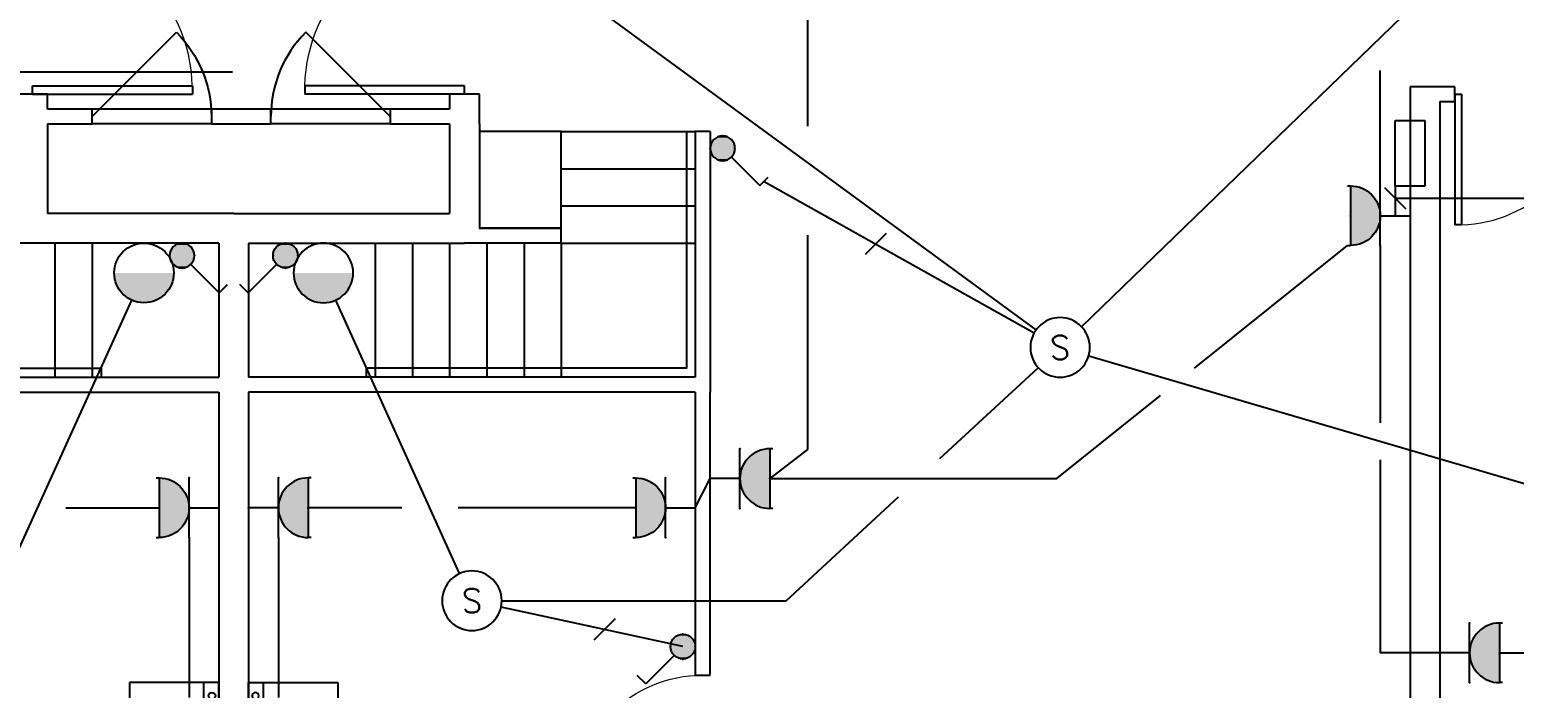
# Model space of a CAD drawing. Extents: x 4483434 to 4539506, y -104156 to -74067.
# Drawn here: x 4521208 to 4531178, y -93196 to -88775 of the extents above; entities that cross this region are included whole.
import ezdxf
from ezdxf.enums import TextEntityAlignment as Align

# ---------------------------------------------------------------- set-up
doc = ezdxf.new("R2010")
doc.units = 0
doc.header["$LTSCALE"] = 1000
doc.header["$MEASUREMENT"] = 0
for name, color, linetype in [('EQUIP-动力', 3, 'Continuous'), ('EQUIP-照明', 3, 'Continuous'), ('TEL_TEXT', 7, 'Continuous'), ('图层1', 7, 'Continuous'), ('图层7', 7, 'Continuous')]:
    doc.layers.add(name, color=color, linetype=linetype)
doc.styles.add('_TEL_ATTDEF', font='simplex.shx', dxfattribs={"width": 0.8, "height": 3, "bigfont": 'hztxt.shx'})
doc.styles.add('_TEL_DIM', font='SIMPLEX', dxfattribs={"width": 0.8, "height": 3.5, "bigfont": 'HZTXT'})
doc.styles.get("Standard").update_dxf_attribs({"font": 'gbenor.shx', "bigfont": 'gbcbig.shx'})

# ---------------------------------------------------------------- blocks, each defined once
blk = doc.blocks.new('XI-YI-JI')
for p, q in [((-311.7, 338.2), (-311.7, -261.8)), ((288.3, 338.2), (-311.7, 338.2)), ((288.3, -261.8), (288.3, 338.2)), ((-311.7, -161.8), (288.3, -161.8)), ((-311.7, -261.8), (288.3, -261.8))]:
    blk.add_line(p, q)
for centre in [(-230.1, -218.9), (-160.4, -218.9), (199.6, -215.6)]:
    blk.add_circle(centre, 23.1)
blk = doc.blocks.new('A$C561A04EA')
at = {"xscale": -1}
blk.add_blockref('XI-YI-JI', (-11.7, -338.2), dxfattribs=at)
blk = doc.blocks.new('$equip$00001838')
blk.add_circle((0, 0), 0.5)
at = {"color": 7, "style": '_TEL_DIM'}
blk.add_attdef('$TEXT$', text='', height=0.4, dxfattribs=at).set_placement((0, 0), align=Align.MIDDLE_CENTER)
at = {"color": 7, "style": '_TEL_DIM', "flags": 1}
blk.add_attdef('A', text='', height=0.00002, dxfattribs=at).set_placement((0, 0), align=Align.MIDDLE_CENTER)
blk = doc.blocks.new('$equip$00001962')
for p, q in [((0.147, 0.356), (0.625, 0.833)), ((0.625, 0.833), (0.766, 0.692))]:
    blk.add_line(p, q)
blk.add_circle((0, 0.208), 0.208)
for p in [(0, 0.417), (-0.208, 0.208), (0, 0), (0.208, 0.208)]:
    blk.add_point(p)
for points in [[(-0.18, 0.313), (0.18, 0.313), (-0.208, 0.208), (0.208, 0.208)], [(-0.104, 0.389), (0.104, 0.389), (-0.18, 0.313), (0.18, 0.313)], [(0, 0.417), (0, 0.417), (-0.104, 0.389), (0.104, 0.389)], [(-0.18, 0.104), (0.18, 0.104), (-0.208, 0.208), (0.208, 0.208)], [(-0.104, 0.028), (0.104, 0.028), (-0.18, 0.104), (0.18, 0.104)], [(0, 0), (0, 0), (-0.104, 0.028), (0.104, 0.028)]]:
    blk.add_solid(points)
at = {"layer": 'TEL_TEXT', "style": '_TEL_DIM', "flags": 1}
blk.add_attdef('A', text='', height=0.00002, dxfattribs=at).set_placement((0, 0), align=Align.MIDDLE_CENTER)
blk = doc.blocks.new('$equip$00001237')
for p, q in [((-0.5, 1.05), (-0.5, 1)), ((-0.5, 1), (0.5, 1)), ((0.5, 1.05), (0.5, 1)), ((0.5, 0.5), (-0.5, 0.5)), ((0, 0.5), (0, 0))]:
    blk.add_line(p, q)
blk.add_arc((0, 1), 0.5, 180, 0)
for p in [(0, 1), (-0.5, 0.5), (0.5, 0.5), (0, 0)]:
    blk.add_point(p)
for points in [[(0.433, 0.75), (-0.433, 0.75), (0.5, 1), (-0.5, 1)], [(0.25, 0.567), (-0.25, 0.567), (0.433, 0.75), (-0.433, 0.75)], [(0, 0.5), (0, 0.5), (0.25, 0.567), (-0.25, 0.567)]]:
    blk.add_solid(points)
at = {"flags": 9}
blk.add_attdef('A', (0, 0), '', height=0.00002, dxfattribs=at)
blk = doc.blocks.new('$equip$00001151')
blk.add_circle((0, 0.5), 0.5)
for points in [[(0.433, 0.25), (-0.433, 0.25), (0.5, 0.5), (-0.5, 0.5)], [(0.25, 0.067), (-0.25, 0.067), (0.433, 0.25), (-0.433, 0.25)], [(0, 0), (0, 0), (0.25, 0.067), (-0.25, 0.067)]]:
    blk.add_solid(points)
at = {"flags": 9}
blk.add_attdef('A', (0, 0), '', height=0.00002, dxfattribs=at)
blk = doc.blocks.new('$TCHSYS$DOOR2D')
for p, q in [((0.45, 0.975), (0.5, 0.975)), ((0.45, 0), (0.45, 0.975)), ((0.5, 0), (0.5, 0.975)), ((0.5, 0), (0.45, 0))]:
    blk.add_line(p, q)
at = {"lineweight": 13}
blk.add_arc((0.475, 0), 0.975, 91.4693, 180, dxfattribs=at)
blk = doc.blocks.new('$DorLib2D$00000114')
at = {"color": 0}
blk.add_line((0.5, 0), (-0.207, 0.707), dxfattribs=at)
blk.add_arc((0.5, 0), 1, 135, 180, dxfattribs=at)
blk = doc.blocks.new('$DorLib2D$00000001')
for p, q in [((0.45, 0.975), (0.5, 0.975)), ((0.45, 0), (0.45, 0.975)), ((0.5, 0), (0.5, 0.975)), ((0.5, 0), (0.45, 0))]:
    blk.add_line(p, q)
at = {"lineweight": 13}
blk.add_arc((0.475, 0), 0.975, 91.46928, 180, dxfattribs=at)

msp = doc.modelspace()

# ---------------------------------------------------------------- linework, layer by layer
at = {"color": 7}
for p, q in [((4521328, -89207.8), (4521128, -89207.8)), ((4521328, -89307.8), (4521328, -89207.8)), ((4524228, -89207.8), (4524028, -89207.8)), ((4524028, -89207.8), (4524028, -89307.8)), ((4524228, -89407.8), (4524228, -89207.8)), ((4530778, -89157.8), (4530478, -89157.8)), ((4530478, -89157.8), (4530478, -94007.8)), ((4530778, -89257.8), (4530778, -89157.8)), ((4521628, -89307.8), (4521328, -89307.8)), ((4521628, -89407.8), (4521628, -89307.8)), ((4522428, -89307.8), (4521628, -89307.8)), ((4522828, -89307.8), (4522428, -89307.8)), ((4522428, -89307.8), (4522428, -89407.8)), ((4522828, -89407.8), (4522828, -89307.8)), ((4523628, -89307.8), (4522828, -89307.8)), ((4524028, -89307.8), (4523628, -89307.8)), ((4523628, -89307.8), (4523628, -89407.8)), ((4530678, -89257.8), (4530778, -89257.8)), ((4530678, -89257.8), (4530678, -94007.8)), ((4521328, -89407.8), (4521628, -89407.8)), ((4521328, -89407.8), (4521328, -90007.8)), ((4522428, -89407.8), (4521628, -89407.8)), ((4522428, -89407.8), (4522828, -89407.8)), ((4523628, -89407.8), (4522828, -89407.8)), ((4523628, -89407.8), (4524028, -89407.8)), ((4524028, -89407.8), (4524028, -90007.8)), ((4524228, -89407.8), (4524228, -90107.8)), ((4524778, -89457.8), (4525678, -89457.8)), ((4525678, -89457.8), (4525678, -91107.8)), ((4525778, -89457.8), (4525678, -89457.8)), ((4525778, -89457.8), (4525778, -91207.8)), ((4524778, -89707.8), (4525678, -89707.8)), ((4522578, -90007.8), (4521328, -90007.8)), ((4522578, -90007.8), (4524028, -90007.8)), ((4524778, -89957.8), (4525678, -89957.8)), ((4524778, -90107.8), (4524228, -90107.8)), ((4524778, -90207.8), (4524778, -90107.8)), ((4522478, -90207.8), (4521128, -90207.8)), ((4521378, -90207.8), (4521378, -91107.8)), ((4521628, -90207.8), (4521628, -91107.8)), ((4522478, -90207.8), (4522478, -91107.8)), ((4522678, -90207.8), (4524128, -90207.8)), ((4522678, -90207.8), (4522678, -91107.8)), ((4523528, -90207.8), (4523528, -91107.8)), ((4523778, -90207.8), (4523778, -91107.8)), ((4524028, -90207.8), (4524028, -91107.8)), ((4524778, -90207.8), (4524128, -90207.8)), ((4524278, -90207.8), (4524278, -91107.8)), ((4524528, -90207.8), (4524528, -91107.8)), ((4524778, -90207.8), (4524778, -91107.8)), ((4524778, -90207.8), (4525678, -90207.8)), ((4519478, -91107.8), (4522478, -91107.8)), ((4525678, -91107.8), (4522678, -91107.8)), ((4519478, -91207.8), (4522478, -91207.8)), ((4522478, -91207.8), (4522478, -94007.8)), ((4525678, -91207.8), (4522678, -91207.8)), ((4522678, -91207.8), (4522678, -94007.8)), ((4525678, -91207.8), (4525678, -93107.8)), ((4525778, -93107.8), (4525778, -91207.8)), ((4525678, -93107.8), (4525778, -93107.8))]:
    msp.add_line(p, q, dxfattribs=at)
for points in [[(4519538, -89457.8), (4519538, -91047.8), (4521688, -91047.8), (4521688, -91107.8)], [(4525618, -89457.8), (4525618, -91047.8), (4523468, -91047.8), (4523468, -91107.8)]]:
    msp.add_lwpolyline(points, dxfattribs=at)
msp.add_lwpolyline([(4524778, -89457.8), (4524228, -89457.8), (4524228, -90107.8), (4524778, -90107.8)], close=True, dxfattribs=at)
at = {"layer": 'TEL_TEXT'}
msp.add_line((4520794.7, -89056.9), (4522570.6, -89056.9), dxfattribs=at)
at = {"layer": 'TEL_TEXT', "color": 0}
for p, q in [((4530307.3, -89835.1), (4530448.7, -89976.5)), ((4530378, -89905.8), (4532221.6, -89905.8)), ((4526960.5, -90143.1), (4526819.1, -90284.5)), ((4525138.8, -92730.5), (4524997.4, -92871.9))]:
    msp.add_line(p, q, dxfattribs=at)
at = {"layer": '图层1', "color": 4}
for p, q in [((4526431, -87807.8), (4526431, -89423)), ((4528271.7, -90768.7), (4531084.3, -88046.9)), ((4527966.6, -90789.7), (4525076.9, -88675.9)), ((4530278, -89823.3), (4530278, -89049.3)), ((4526139.6, -89793.4), (4527953.5, -90810)), ((4530378, -89825.4), (4530378, -90023.3)), ((4526431, -90154.4), (4526431, -91593.3)), ((4529029.8, -91047), (4530058, -90223.3)), ((4530278, -90223.3), (4530278, -91412.9)), ((4521060.6, -92425.6), (4521893, -90589.9)), ((4524095.4, -92425.6), (4523263, -90589.9)), ((4528319.9, -90964), (4532286.1, -92126.5)), ((4527321, -91653.1), (4527981.1, -91043.5)), ((4528104.9, -91788), (4528801.2, -91230.2)), ((4526431, -91593.3), (4526178, -91788)), ((4530278, -91663), (4530278, -92957.8)), ((4525678, -91983.6), (4525778, -91788)), ((4526178, -91788), (4528104.9, -91788)), ((4526287.2, -92607.8), (4527042.7, -91910.1)), ((4521449.8, -91983.6), (4522078, -91983.6)), ((4523706.2, -91983.6), (4523078, -91983.6)), ((4525278, -91983.6), (4524086, -91983.6)), ((4522278, -92183.6), (4522278, -93257.8)), ((4522878, -92183.6), (4522878, -93257.8)), ((4524378, -92607.8), (4526287.2, -92607.8)), ((4525594.7, -92915.7), (4524373.4, -92650.3)), ((4530678, -92957.8), (4530278, -92957.8)), ((4531078, -92957.8), (4532572.1, -92957.8))]:
    msp.add_line(p, q, dxfattribs=at)
at = {"layer": '图层7', "color": 3}
for p, q in [((4530378, -89825.4), (4530378, -89385.4)), ((4530378, -89385.4), (4530578, -89385.4)), ((4530578, -89385.4), (4530578, -89825.4)), ((4530578, -89825.4), (4530378, -89825.4))]:
    msp.add_line(p, q, dxfattribs=at)

# ---------------------------------------------------------------- block references
at = {"color": 7}
for name, p, xscale, yscale, zscale, rotation in [('$DorLib2D$00000001', (4521228, -88657.8), 1100, 1100, 200, 269.9999999999619), ('$DorLib2D$00000001', (4524128, -88657.8), 1100, -1100, 200, 270), ('$DorLib2D$00000114', (4522028, -89357.8), 800, -800, 100, 180), ('$DorLib2D$00000114', (4523228, -89357.8), -800, -800, 100, 180), ('$TCHSYS$DOOR2D', (4531228, -89207.8), 900, 900, 100, 180), ('$TCHSYS$DOOR2D', (4525728, -93557.8), 900, -900, 100, 269.999999999908)]:
    msp.add_blockref(name, p, dxfattribs=dict(at, xscale=xscale, yscale=yscale, zscale=zscale, rotation=rotation))
at = {"color": 7, "extrusion": (0, 0, -1), "zscale": -1, "rotation": 270}
msp.add_blockref('A$C561A04EA', (-4521878, -93457.8), dxfattribs=at)
at = {"color": 7, "rotation": 270}
msp.add_blockref('A$C561A04EA', (4523278, -93457.8), dxfattribs=at)
at = {"layer": 'EQUIP-动力', "color": 4, "yscale": 400, "zscale": 400}
for p, xscale, rotation in [((4530478, -90023.3), -400, 90), ((4525778, -91788), 400, 270), ((4522478, -91983.6), -400, 90), ((4522678, -91983.6), 400, 270), ((4525678, -91983.6), -400, 90), ((4530678, -92957.8), 400, 270)]:
    msp.add_blockref('$equip$00001237', p, dxfattribs=dict(at, xscale=xscale, rotation=rotation))
at = {"layer": 'EQUIP-照明', "color": 4, "yscale": 400, "zscale": 400, "rotation": 180}
for p, xscale in [((4525861.3, -89488.3), -400), ((4522230.7, -90207.8), -400), ((4522925.3, -90207.8), 400), ((4525594.7, -92832.3), 400)]:
    msp.add_blockref('$equip$00001962', p, dxfattribs=dict(at, xscale=xscale))
at = {"layer": 'EQUIP-照明', "color": 4, "yscale": 400, "zscale": 400}
for p, xscale in [((4521975.6, -90607.8), 400), ((4523180.4, -90607.8), -400)]:
    msp.add_blockref('$equip$00001151', p, dxfattribs=dict(at, xscale=xscale))
at = {"layer": 'EQUIP-照明', "color": 4}
ref = msp.add_blockref('$equip$00001838', (4528128, -90907.8), dxfattribs=dict(at, xscale=-400, yscale=400, zscale=400))
ref.add_attrib('$TEXT$', 'S', dxfattribs={"layer": '0', "color": 7, "height": 160, "style": '_TEL_ATTDEF'}).set_placement((4528128, -90907.8), align=Align.MIDDLE_CENTER)
ref = msp.add_blockref('$equip$00001838', (4524178, -92607.8), dxfattribs=dict(at, xscale=-400, yscale=400, zscale=400))
ref.add_attrib('$TEXT$', 'S', dxfattribs={"layer": '0', "color": 7, "height": 160, "style": '_TEL_ATTDEF'}).set_placement((4524178, -92607.8), align=Align.MIDDLE_CENTER)

doc.saveas('drawing.dxf')
